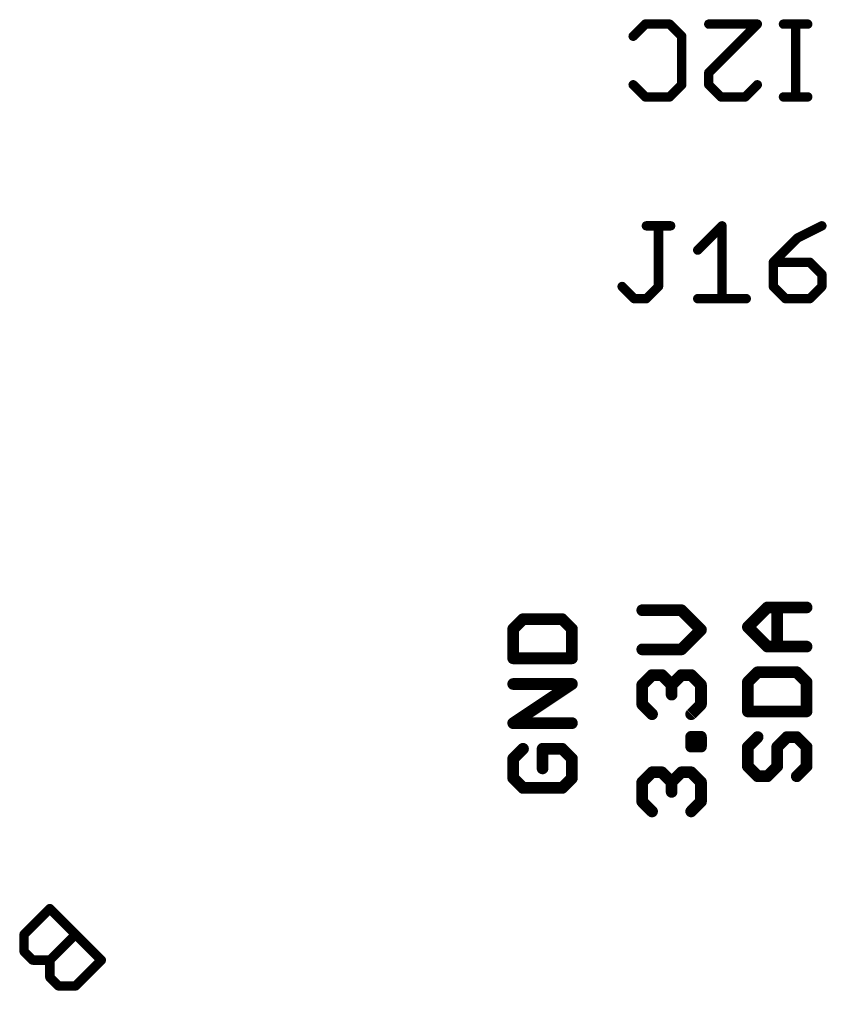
# Model space of a CAD drawing. Extents: x -38.3 to 35.6, y -39 to 39.9.
# Drawn here: x -14.81 to -6.07, y 29.37 to 39.88 of the extents above; entities that cross this region are included whole.
import ezdxf

# ---------------------------------------------------------------- set-up
doc = ezdxf.new("R2010")
doc.units = 0
doc.header["$MEASUREMENT"] = 0
doc.layers.add('25', color=253, linetype='CONTINUOUS')

msp = doc.modelspace()

# ---------------------------------------------------------------- linework, layer by layer
at = {"layer": '25'}
for points, const_width in [([(-8.0321, 39.8272), (-8.1635, 39.6959)], 0.1016), ([(-7.7694, 39.8272), (-8.0321, 39.8272)], 0.1016), ([(-7.6381, 39.6959), (-7.7694, 39.8272)], 0.1016), ([(-7.3449, 39.8272), (-6.8195, 39.8272)], 0.1016), ([(-6.8195, 39.8272), (-7.3449, 39.3018)], 0.1016), ([(-6.2738, 39.8272), (-6.5365, 39.8272)], 0.1016), ([(-6.4051, 39.8272), (-6.4051, 39.0391)], 0.1016), ([(-7.6381, 39.1705), (-7.6381, 39.6959)], 0.1016), ([(-7.3449, 39.3018), (-7.3449, 39.1705)], 0.1016), ([(-8.1635, 39.1705), (-8.0321, 39.0391)], 0.1016), ([(-7.7694, 39.0391), (-7.6381, 39.1705)], 0.1016), ([(-7.3449, 39.1705), (-7.2136, 39.0391)], 0.1016), ([(-6.9509, 39.0391), (-6.8195, 39.1705)], 0.1016), ([(-8.0321, 39.0391), (-7.7694, 39.0391)], 0.1016), ([(-7.2136, 39.0391), (-6.9509, 39.0391)], 0.1016), ([(-6.2738, 39.0391), (-6.5365, 39.0391)], 0.1016), ([(-8.0205, 37.6439), (-7.7578, 37.6439)], 0.1016), ([(-7.8892, 36.9871), (-7.8892, 37.6439)], 0.1016), ([(-7.4646, 37.3812), (-7.2019, 37.6439)], 0.1016), ([(-7.2019, 37.6439), (-7.2019, 36.8558)], 0.1016), ([(-6.1207, 37.6439), (-6.3834, 37.5125)], 0.1016), ([(-6.3834, 37.5125), (-6.646, 37.2498)], 0.1016), ([(-6.646, 37.2498), (-6.646, 36.9871)], 0.1016), ([(-6.252, 37.2498), (-6.646, 37.2498)], 0.1016), ([(-6.1207, 37.1185), (-6.252, 37.2498)], 0.1016), ([(-6.1207, 36.9871), (-6.1207, 37.1185)], 0.1016), ([(-8.2832, 36.9871), (-8.1519, 36.8558)], 0.1016), ([(-8.0205, 36.8558), (-7.8892, 36.9871)], 0.1016), ([(-6.646, 36.9871), (-6.5147, 36.8558)], 0.1016), ([(-6.252, 36.8558), (-6.1207, 36.9871)], 0.1016), ([(-8.1519, 36.8558), (-8.0205, 36.8558)], 0.1016), ([(-7.4646, 36.8558), (-6.9392, 36.8558)], 0.1016), ([(-6.5147, 36.8558), (-6.252, 36.8558)], 0.1016), ([(-7.6413, 33.4833), (-8.065, 33.4833)], 0.127), ([(-7.4295, 33.2714), (-7.6413, 33.4833)], 0.127), ([(-6.922, 33.3016), (-6.7102, 33.5135)], 0.127), ([(-6.7102, 33.5135), (-6.2865, 33.5135)], 0.127), ([(-6.6043, 33.0898), (-6.6043, 33.5135)], 0.127), ([(-9.3561, 33.3865), (-9.462, 33.2805)], 0.127), ([(-8.9324, 33.3865), (-9.3561, 33.3865)], 0.127), ([(-8.8265, 33.2805), (-8.9324, 33.3865)], 0.127), ([(-9.462, 33.2805), (-9.462, 32.9628)], 0.127), ([(-8.8265, 32.9628), (-8.8265, 33.2805)], 0.127), ([(-7.6413, 33.0596), (-7.4295, 33.2714)], 0.127), ([(-6.7102, 33.0898), (-6.922, 33.3016)], 0.127), ([(-8.065, 33.0596), (-7.6413, 33.0596)], 0.127), ([(-6.2865, 33.0898), (-6.7102, 33.0898)], 0.127), ([(-9.462, 32.9628), (-8.8265, 32.9628)], 0.127), ([(-8.065, 32.6757), (-7.9591, 32.7816)], 0.127), ([(-7.9591, 32.7816), (-7.8532, 32.7816)], 0.127), ([(-7.8532, 32.7816), (-7.7473, 32.6757)], 0.127), ([(-7.7473, 32.6757), (-7.6413, 32.7816)], 0.127), ([(-7.6413, 32.7816), (-7.5354, 32.7816)], 0.127), ([(-7.5354, 32.7816), (-7.4295, 32.6757)], 0.127), ([(-6.8161, 32.8118), (-6.922, 32.7059)], 0.127), ([(-6.3924, 32.8118), (-6.8161, 32.8118)], 0.127), ([(-6.2865, 32.7059), (-6.3924, 32.8118)], 0.127), ([(-9.462, 32.2611), (-8.8265, 32.6848)], 0.127), ([(-8.8265, 32.6848), (-9.462, 32.6848)], 0.127), ([(-8.065, 32.4639), (-8.065, 32.6757)], 0.127), ([(-7.7473, 32.6757), (-7.7473, 32.5698)], 0.127), ([(-7.4295, 32.6757), (-7.4295, 32.4639)], 0.127), ([(-6.922, 32.7059), (-6.922, 32.3881)], 0.127), ([(-6.2865, 32.3881), (-6.2865, 32.7059)], 0.127), ([(-7.9591, 32.358), (-8.065, 32.4639)], 0.127), ([(-7.4295, 32.4639), (-7.5354, 32.358)], 0.127), ([(-6.922, 32.3881), (-6.2865, 32.3881)], 0.127), ([(-8.8265, 32.2611), (-9.462, 32.2611)], 0.127), ([(-7.5354, 32.0071), (-7.5354, 32.1131)], 0.127), ([(-7.5354, 32.1131), (-7.4295, 32.1131)], 0.127), ([(-7.4295, 32.1131), (-7.4295, 32.0071)], 0.127), ([(-6.8161, 32.1102), (-6.922, 32.0043)], 0.127), ([(-6.6043, 32.0043), (-6.4983, 32.1102)], 0.127), ([(-6.4983, 32.1102), (-6.3924, 32.1102)], 0.127), ([(-6.3924, 32.1102), (-6.2865, 32.0043)], 0.127), ([(-7.4295, 32.0071), (-7.5354, 32.0071)], 0.127), ([(-6.922, 32.0043), (-6.922, 31.7924)], 0.127), ([(-6.6043, 31.7924), (-6.6043, 32.0043)], 0.127), ([(-6.2865, 32.0043), (-6.2865, 31.7924)], 0.127), ([(-9.3561, 31.9832), (-9.462, 31.8773)], 0.127), ([(-8.9324, 31.9832), (-9.1443, 31.9832)], 0.127), ([(-9.1443, 31.9832), (-9.1443, 31.7713)], 0.127), ([(-8.8265, 31.8773), (-8.9324, 31.9832)], 0.127), ([(-9.462, 31.8773), (-9.462, 31.6654)], 0.127), ([(-8.8265, 31.6654), (-8.8265, 31.8773)], 0.127), ([(-6.922, 31.7924), (-6.8161, 31.6865)], 0.127), ([(-6.7102, 31.6865), (-6.6043, 31.7924)], 0.127), ([(-6.2865, 31.7924), (-6.3924, 31.6865)], 0.127), ([(-8.065, 31.6233), (-7.9591, 31.7292)], 0.127), ([(-7.9591, 31.7292), (-7.8532, 31.7292)], 0.127), ([(-7.8532, 31.7292), (-7.7473, 31.6233)], 0.127), ([(-7.7473, 31.6233), (-7.6413, 31.7292)], 0.127), ([(-7.6413, 31.7292), (-7.5354, 31.7292)], 0.127), ([(-7.5354, 31.7292), (-7.4295, 31.6233)], 0.127), ([(-6.8161, 31.6865), (-6.7102, 31.6865)], 0.127), ([(-9.462, 31.6654), (-9.3561, 31.5595)], 0.127), ([(-8.9324, 31.5595), (-8.8265, 31.6654)], 0.127), ([(-8.065, 31.4114), (-8.065, 31.6233)], 0.127), ([(-7.7473, 31.6233), (-7.7473, 31.5173)], 0.127), ([(-7.4295, 31.6233), (-7.4295, 31.4114)], 0.127), ([(-9.3561, 31.5595), (-8.9324, 31.5595)], 0.127), ([(-7.9591, 31.3055), (-8.065, 31.4114)], 0.127), ([(-7.4295, 31.4114), (-7.5354, 31.3055)], 0.127), ([(-14.7566, 29.9745), (-14.478, 30.2532)], 0.1016), ([(-14.478, 30.2532), (-13.9207, 29.6959)], 0.1016), ([(-14.7566, 29.7888), (-14.7566, 29.9745)], 0.1016), ([(-14.1994, 29.9745), (-14.478, 29.6959)], 0.1016), ([(-14.6637, 29.6959), (-14.7566, 29.7888)], 0.1016), ([(-14.478, 29.6959), (-14.6637, 29.6959)], 0.1016), ([(-14.478, 29.5102), (-14.478, 29.6959)], 0.1016), ([(-13.9207, 29.6959), (-14.1994, 29.4173)], 0.1016), ([(-14.3851, 29.4173), (-14.478, 29.5102)], 0.1016), ([(-14.1994, 29.4173), (-14.3851, 29.4173)], 0.1016)]:
    msp.add_lwpolyline(points, dxfattribs=dict(at, const_width=const_width))
for points, const_width in [([(-8.0321, 39.8526, 1), (-8.0321, 39.8018)], 0.0508), ([(-8.0142, 39.8092, 1), (-8.0501, 39.8452)], 0.0508), ([(-7.7515, 39.8452, 1), (-7.7874, 39.8092)], 0.0508), ([(-7.7694, 39.8018, 1), (-7.7694, 39.8526)], 0.0508), ([(-7.3449, 39.8526, 1), (-7.3449, 39.8018)], 0.0508), ([(-6.8016, 39.8092, 1), (-6.8375, 39.8452)], 0.0508), ([(-6.8195, 39.8018, 1), (-6.8195, 39.8526)], 0.0508), ([(-6.5365, 39.8526, 1), (-6.5365, 39.8018)], 0.0508), ([(-6.3797, 39.8272, 1), (-6.4305, 39.8272)], 0.0508), ([(-6.2738, 39.8018, 1), (-6.2738, 39.8526)], 0.0508), ([(-8.1814, 39.7138, 1), (-8.1455, 39.6779)], 0.0508), ([(-7.6127, 39.6959, 1), (-7.6635, 39.6959)], 0.0508), ([(-7.6561, 39.6779, 1), (-7.6201, 39.7138)], 0.0508), ([(-7.3195, 39.3018, 1), (-7.3703, 39.3018)], 0.0508), ([(-7.3629, 39.3198, 1), (-7.3269, 39.2839)], 0.0508), ([(-8.1455, 39.1884, 1), (-8.1814, 39.1525)], 0.0508), ([(-7.6201, 39.1525, 1), (-7.6561, 39.1884)], 0.0508), ([(-7.3269, 39.1884, 1), (-7.3629, 39.1525)], 0.0508), ([(-6.8016, 39.1525, 1), (-6.8375, 39.1884)], 0.0508), ([(-7.6635, 39.1705, 1), (-7.6127, 39.1705)], 0.0508), ([(-7.3703, 39.1705, 1), (-7.3195, 39.1705)], 0.0508), ([(-8.0321, 39.0645, 1), (-8.0321, 39.0137)], 0.0508), ([(-8.0501, 39.0212, 1), (-8.0142, 39.0571)], 0.0508), ([(-7.7874, 39.0571, 1), (-7.7515, 39.0212)], 0.0508), ([(-7.7694, 39.0137, 1), (-7.7694, 39.0645)], 0.0508), ([(-7.2136, 39.0645, 1), (-7.2136, 39.0137)], 0.0508), ([(-7.2315, 39.0212, 1), (-7.1956, 39.0571)], 0.0508), ([(-6.9688, 39.0571, 1), (-6.9329, 39.0212)], 0.0508), ([(-6.9509, 39.0137, 1), (-6.9509, 39.0645)], 0.0508), ([(-6.5365, 39.0645, 1), (-6.5365, 39.0137)], 0.0508), ([(-6.4305, 39.0391, 1), (-6.3797, 39.0391)], 0.0508), ([(-6.2738, 39.0137, 1), (-6.2738, 39.0645)], 0.0508), ([(-8.0205, 37.6693, 1), (-8.0205, 37.6185)], 0.0508), ([(-7.8638, 37.6439, 1), (-7.9146, 37.6439)], 0.0508), ([(-7.7578, 37.6185, 1), (-7.7578, 37.6693)], 0.0508), ([(-7.1765, 37.6439, 1), (-7.2273, 37.6439)], 0.0508), ([(-7.184, 37.6259, 1), (-7.2199, 37.6618)], 0.0508), ([(-6.1093, 37.6212, 1), (-6.132, 37.6666)], 0.0508), ([(-6.3947, 37.5352, 1), (-6.372, 37.4898)], 0.0508), ([(-6.3654, 37.4946, 1), (-6.4013, 37.5305)], 0.0508), ([(-7.4826, 37.3991, 1), (-7.4467, 37.3632)], 0.0508), ([(-6.6206, 37.2498, 1), (-6.6714, 37.2498)], 0.0508), ([(-6.646, 37.2752, 1), (-6.646, 37.2244)], 0.0508), ([(-6.664, 37.2678, 1), (-6.6281, 37.2319)], 0.0508), ([(-6.234, 37.2678, 1), (-6.27, 37.2319)], 0.0508), ([(-6.252, 37.2244, 1), (-6.252, 37.2752)], 0.0508), ([(-6.0953, 37.1185, 1), (-6.1461, 37.1185)], 0.0508), ([(-6.1386, 37.1005, 1), (-6.1027, 37.1365)], 0.0508), ([(-8.2652, 37.0051, 1), (-8.3012, 36.9692)], 0.0508), ([(-7.9146, 36.9871, 1), (-7.8638, 36.9871)], 0.0508), ([(-7.8712, 36.9692, 1), (-7.9071, 37.0051)], 0.0508), ([(-6.6281, 37.0051, 1), (-6.664, 36.9692)], 0.0508), ([(-6.6714, 36.9871, 1), (-6.6206, 36.9871)], 0.0508), ([(-6.1461, 36.9871, 1), (-6.0953, 36.9871)], 0.0508), ([(-6.1027, 36.9692, 1), (-6.1386, 37.0051)], 0.0508), ([(-8.1519, 36.8812, 1), (-8.1519, 36.8304)], 0.0508), ([(-8.1698, 36.8378, 1), (-8.1339, 36.8738)], 0.0508), ([(-8.0385, 36.8738, 1), (-8.0025, 36.8378)], 0.0508), ([(-8.0205, 36.8304, 1), (-8.0205, 36.8812)], 0.0508), ([(-7.4646, 36.8812, 1), (-7.4646, 36.8304)], 0.0508), ([(-6.9392, 36.8304, 1), (-6.9392, 36.8812)], 0.0508), ([(-6.5147, 36.8812, 1), (-6.5147, 36.8304)], 0.0508), ([(-6.5327, 36.8378, 1), (-6.4967, 36.8738)], 0.0508), ([(-6.27, 36.8738, 1), (-6.234, 36.8378)], 0.0508), ([(-6.252, 36.8304, 1), (-6.252, 36.8812)], 0.0508), ([(-7.2273, 36.8558, 1), (-7.1765, 36.8558)], 0.0508), ([(-8.065, 33.515, 1), (-8.065, 33.4515)], 0.0635), ([(-7.6189, 33.5057, 1), (-7.6638, 33.4608)], 0.0635), ([(-7.6413, 33.4515, 1), (-7.6413, 33.515)], 0.0635), ([(-6.7102, 33.5452, 1), (-6.7102, 33.4817)], 0.0635), ([(-6.6877, 33.491, 1), (-6.7326, 33.5359)], 0.0635), ([(-6.5725, 33.5135, 1), (-6.636, 33.5135)], 0.0635), ([(-6.2865, 33.4817, 1), (-6.2865, 33.5452)], 0.0635), ([(-9.3561, 33.4182, 1), (-9.3561, 33.3547)], 0.0635), ([(-9.3337, 33.364, 1), (-9.3786, 33.4089)], 0.0635), ([(-8.91, 33.4089, 1), (-8.9549, 33.364)], 0.0635), ([(-8.9324, 33.3547, 1), (-8.9324, 33.4182)], 0.0635), ([(-9.4303, 33.2805, 1), (-9.4938, 33.2805)], 0.0635), ([(-9.4845, 33.303, 1), (-9.4396, 33.2581)], 0.0635), ([(-8.7948, 33.2805, 1), (-8.8583, 33.2805)], 0.0635), ([(-8.849, 33.2581, 1), (-8.804, 33.303)], 0.0635), ([(-7.407, 33.249, 1), (-7.452, 33.2939)], 0.0635), ([(-7.452, 33.249, 1), (-7.407, 33.2939)], 0.0635), ([(-6.8996, 33.3241, 1), (-6.9445, 33.2792)], 0.0635), ([(-6.9445, 33.3241, 1), (-6.8996, 33.2792)], 0.0635), ([(-8.065, 33.0913, 1), (-8.065, 33.0278)], 0.0635), ([(-7.6638, 33.082, 1), (-7.6189, 33.0371)], 0.0635), ([(-7.6413, 33.0278, 1), (-7.6413, 33.0913)], 0.0635), ([(-6.7102, 33.1215, 1), (-6.7102, 33.058)], 0.0635), ([(-6.7326, 33.0673, 1), (-6.6877, 33.1122)], 0.0635), ([(-6.636, 33.0898, 1), (-6.5725, 33.0898)], 0.0635), ([(-6.2865, 33.058, 1), (-6.2865, 33.1215)], 0.0635), ([(-9.462, 32.9945, 1), (-9.462, 32.931)], 0.0635), ([(-8.8265, 32.931, 1), (-8.8265, 32.9945)], 0.0635), ([(-9.4938, 32.9628, 1), (-9.4303, 32.9628)], 0.0635), ([(-8.8583, 32.9628, 1), (-8.7948, 32.9628)], 0.0635), ([(-7.9591, 32.8134, 1), (-7.9591, 32.7499)], 0.0635), ([(-7.9367, 32.7592, 1), (-7.9816, 32.8041)], 0.0635), ([(-7.8307, 32.8041, 1), (-7.8756, 32.7592)], 0.0635), ([(-7.8532, 32.7499, 1), (-7.8532, 32.8134)], 0.0635), ([(-7.6413, 32.8134, 1), (-7.6413, 32.7499)], 0.0635), ([(-7.6189, 32.7592, 1), (-7.6638, 32.8041)], 0.0635), ([(-7.513, 32.8041, 1), (-7.5579, 32.7592)], 0.0635), ([(-7.5354, 32.7499, 1), (-7.5354, 32.8134)], 0.0635), ([(-6.8161, 32.8436, 1), (-6.8161, 32.7801)], 0.0635), ([(-6.7937, 32.7894, 1), (-6.8386, 32.8343)], 0.0635), ([(-6.37, 32.8343, 1), (-6.4149, 32.7894)], 0.0635), ([(-6.3924, 32.7801, 1), (-6.3924, 32.8436)], 0.0635), ([(-9.462, 32.7166, 1), (-9.462, 32.6531)], 0.0635), ([(-8.8089, 32.6584, 1), (-8.8441, 32.7112)], 0.0635), ([(-8.8265, 32.6531, 1), (-8.8265, 32.7166)], 0.0635), ([(-8.0333, 32.6757, 1), (-8.0968, 32.6757)], 0.0635), ([(-8.0875, 32.6982, 1), (-8.0426, 32.6533)], 0.0635), ([(-7.7155, 32.6757, 1), (-7.779, 32.6757)], 0.0635), ([(-7.7697, 32.6982, 1), (-7.7248, 32.6533)], 0.0635), ([(-7.7697, 32.6533, 1), (-7.7248, 32.6982)], 0.0635), ([(-7.3978, 32.6757, 1), (-7.4612, 32.6757)], 0.0635), ([(-7.452, 32.6533, 1), (-7.407, 32.6982)], 0.0635), ([(-6.8903, 32.7059, 1), (-6.9538, 32.7059)], 0.0635), ([(-6.9445, 32.7284, 1), (-6.8996, 32.6835)], 0.0635), ([(-6.2548, 32.7059, 1), (-6.3182, 32.7059)], 0.0635), ([(-6.309, 32.6835, 1), (-6.264, 32.7284)], 0.0635), ([(-7.779, 32.5698, 1), (-7.7155, 32.5698)], 0.0635), ([(-8.0426, 32.4863, 1), (-8.0875, 32.4414)], 0.0635), ([(-8.0968, 32.4639, 1), (-8.0333, 32.4639)], 0.0635), ([(-7.4612, 32.4639, 1), (-7.3978, 32.4639)], 0.0635), ([(-7.407, 32.4414, 1), (-7.452, 32.4863)], 0.0635), ([(-7.9816, 32.3355, 1), (-7.9367, 32.3804)], 0.0635), ([(-7.5579, 32.3804, 1), (-7.513, 32.3355)], 0.0635), ([(-6.9538, 32.3881, 1), (-6.8903, 32.3881)], 0.0635), ([(-6.922, 32.4199, 1), (-6.922, 32.3564)], 0.0635), ([(-6.3182, 32.3881, 1), (-6.2548, 32.3881)], 0.0635), ([(-6.2865, 32.3564, 1), (-6.2865, 32.4199)], 0.0635), ([(-9.4797, 32.2876, 1), (-9.4444, 32.2347)], 0.0635), ([(-9.462, 32.2929, 1), (-9.462, 32.2294)], 0.0635), ([(-8.8265, 32.2294, 1), (-8.8265, 32.2929)], 0.0635), ([(-7.5037, 32.1131, 1), (-7.5672, 32.1131)], 0.0635), ([(-7.5354, 32.1448, 1), (-7.5354, 32.0813)], 0.0635), ([(-7.3978, 32.1131, 1), (-7.4612, 32.1131)], 0.0635), ([(-7.4295, 32.0813, 1), (-7.4295, 32.1448)], 0.0635), ([(-6.7937, 32.0877, 1), (-6.8386, 32.1326)], 0.0635), ([(-6.4983, 32.1419, 1), (-6.4983, 32.0784)], 0.0635), ([(-6.4759, 32.0877, 1), (-6.5208, 32.1326)], 0.0635), ([(-6.37, 32.1326, 1), (-6.4149, 32.0877)], 0.0635), ([(-6.3924, 32.0784, 1), (-6.3924, 32.1419)], 0.0635), ([(-7.5354, 32.0389, 1), (-7.5354, 31.9754)], 0.0635), ([(-7.4295, 31.9754, 1), (-7.4295, 32.0389)], 0.0635), ([(-6.8903, 32.0043, 1), (-6.9538, 32.0043)], 0.0635), ([(-6.5725, 32.0043, 1), (-6.636, 32.0043)], 0.0635), ([(-6.2548, 32.0043, 1), (-6.3182, 32.0043)], 0.0635), ([(-9.3337, 31.9607, 1), (-9.3786, 32.0056)], 0.0635), ([(-9.1443, 32.0149, 1), (-9.1443, 31.9514)], 0.0635), ([(-9.1125, 31.9832, 1), (-9.176, 31.9832)], 0.0635), ([(-8.91, 32.0056, 1), (-8.9549, 31.9607)], 0.0635), ([(-8.9324, 31.9514, 1), (-8.9324, 32.0149)], 0.0635), ([(-7.5672, 32.0071, 1), (-7.5037, 32.0071)], 0.0635), ([(-7.4612, 32.0071, 1), (-7.3978, 32.0071)], 0.0635), ([(-6.9445, 32.0267, 1), (-6.8996, 31.9818)], 0.0635), ([(-6.6267, 32.0267, 1), (-6.5818, 31.9818)], 0.0635), ([(-6.309, 31.9818, 1), (-6.264, 32.0267)], 0.0635), ([(-9.4303, 31.8773, 1), (-9.4938, 31.8773)], 0.0635), ([(-9.4845, 31.8997, 1), (-9.4396, 31.8548)], 0.0635), ([(-8.7948, 31.8773, 1), (-8.8583, 31.8773)], 0.0635), ([(-8.849, 31.8548, 1), (-8.804, 31.8997)], 0.0635), ([(-6.8996, 31.8149, 1), (-6.9445, 31.77)], 0.0635), ([(-6.5818, 31.77, 1), (-6.6267, 31.8149)], 0.0635), ([(-6.264, 31.77, 1), (-6.309, 31.8149)], 0.0635), ([(-9.176, 31.7713, 1), (-9.1125, 31.7713)], 0.0635), ([(-7.9591, 31.7609, 1), (-7.9591, 31.6974)], 0.0635), ([(-7.9367, 31.7067, 1), (-7.9816, 31.7516)], 0.0635), ([(-7.8307, 31.7516, 1), (-7.8756, 31.7067)], 0.0635), ([(-7.8532, 31.6974, 1), (-7.8532, 31.7609)], 0.0635), ([(-7.6413, 31.7609, 1), (-7.6413, 31.6974)], 0.0635), ([(-7.6189, 31.7067, 1), (-7.6638, 31.7516)], 0.0635), ([(-7.513, 31.7516, 1), (-7.5579, 31.7067)], 0.0635), ([(-7.5354, 31.6974, 1), (-7.5354, 31.7609)], 0.0635), ([(-6.9538, 31.7924, 1), (-6.8903, 31.7924)], 0.0635), ([(-6.8161, 31.7183, 1), (-6.8161, 31.6548)], 0.0635), ([(-6.7102, 31.6548, 1), (-6.7102, 31.7183)], 0.0635), ([(-6.636, 31.7924, 1), (-6.5725, 31.7924)], 0.0635), ([(-6.3182, 31.7924, 1), (-6.2548, 31.7924)], 0.0635), ([(-9.4938, 31.6654, 1), (-9.4303, 31.6654)], 0.0635), ([(-9.4396, 31.6879, 1), (-9.4845, 31.643)], 0.0635), ([(-8.8583, 31.6654, 1), (-8.7948, 31.6654)], 0.0635), ([(-8.804, 31.643, 1), (-8.849, 31.6879)], 0.0635), ([(-8.0333, 31.6233, 1), (-8.0968, 31.6233)], 0.0635), ([(-8.0875, 31.6457, 1), (-8.0426, 31.6008)], 0.0635), ([(-7.7155, 31.6233, 1), (-7.779, 31.6233)], 0.0635), ([(-7.7697, 31.6457, 1), (-7.7248, 31.6008)], 0.0635), ([(-7.7697, 31.6008, 1), (-7.7248, 31.6457)], 0.0635), ([(-7.3978, 31.6233, 1), (-7.4612, 31.6233)], 0.0635), ([(-7.452, 31.6008, 1), (-7.407, 31.6457)], 0.0635), ([(-6.8386, 31.664, 1), (-6.7937, 31.709)], 0.0635), ([(-6.7326, 31.709, 1), (-6.6877, 31.664)], 0.0635), ([(-6.4149, 31.709, 1), (-6.37, 31.664)], 0.0635), ([(-9.3561, 31.5912, 1), (-9.3561, 31.5278)], 0.0635), ([(-9.3786, 31.537, 1), (-9.3337, 31.582)], 0.0635), ([(-8.9549, 31.582, 1), (-8.91, 31.537)], 0.0635), ([(-8.9324, 31.5278, 1), (-8.9324, 31.5912)], 0.0635), ([(-7.779, 31.5173, 1), (-7.7155, 31.5173)], 0.0635), ([(-8.0426, 31.4339, 1), (-8.0875, 31.389)], 0.0635), ([(-8.0968, 31.4114, 1), (-8.0333, 31.4114)], 0.0635), ([(-7.4612, 31.4114, 1), (-7.3978, 31.4114)], 0.0635), ([(-7.407, 31.389, 1), (-7.452, 31.4339)], 0.0635), ([(-7.9816, 31.283, 1), (-7.9367, 31.328)], 0.0635), ([(-7.5579, 31.328, 1), (-7.513, 31.283)], 0.0635), ([(-14.46, 30.2711, 1), (-14.496, 30.2352)], 0.0508), ([(-14.46, 30.2352, 1), (-14.496, 30.2711)], 0.0508), ([(-14.7312, 29.9745, 1), (-14.782, 29.9745)], 0.0508), ([(-14.7746, 29.9925, 1), (-14.7387, 29.9566)], 0.0508), ([(-14.1814, 29.9566, 1), (-14.2173, 29.9925)], 0.0508), ([(-14.7387, 29.8067, 1), (-14.7746, 29.7708)], 0.0508), ([(-14.782, 29.7888, 1), (-14.7312, 29.7888)], 0.0508), ([(-14.6637, 29.7213, 1), (-14.6637, 29.6705)], 0.0508), ([(-14.6817, 29.6779, 1), (-14.6458, 29.7139)], 0.0508), ([(-14.496, 29.7139, 1), (-14.46, 29.6779)], 0.0508), ([(-14.4526, 29.6959, 1), (-14.5034, 29.6959)], 0.0508), ([(-14.478, 29.6705, 1), (-14.478, 29.7213)], 0.0508), ([(-13.9028, 29.6779, 1), (-13.9387, 29.7139)], 0.0508), ([(-13.9387, 29.6779, 1), (-13.9028, 29.7139)], 0.0508), ([(-14.46, 29.5281, 1), (-14.496, 29.4922)], 0.0508), ([(-14.5034, 29.5102, 1), (-14.4526, 29.5102)], 0.0508), ([(-14.3851, 29.4427, 1), (-14.3851, 29.3919)], 0.0508), ([(-14.4031, 29.3993, 1), (-14.3672, 29.4352)], 0.0508), ([(-14.2173, 29.4352, 1), (-14.1814, 29.3993)], 0.0508), ([(-14.1994, 29.3919, 1), (-14.1994, 29.4427)], 0.0508)]:
    msp.add_lwpolyline(points, format="xyb", dxfattribs=dict(at, const_width=const_width))

doc.saveas('drawing.dxf')
